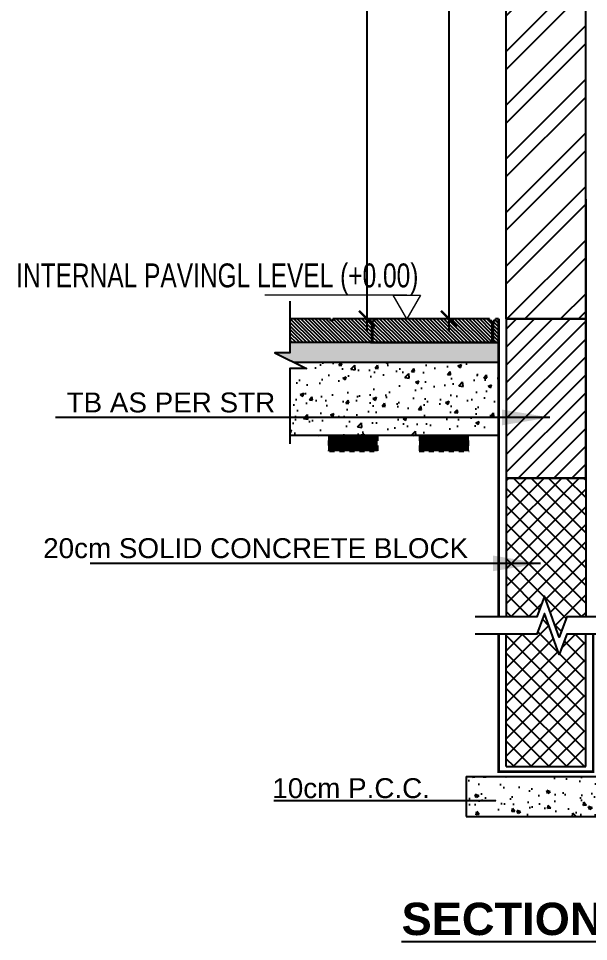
# Model space of a CAD drawing. Header units: centimetres. Extents: x -3744 to 3813, y -6963 to 3597.
# Drawn here: x -1472 to -1114, y -6958 to -6379 of the extents above; entities that cross this region are included whole.
import ezdxf

# ---------------------------------------------------------------- set-up
doc = ezdxf.new("R2010")
doc.units = ezdxf.units.CM
doc.header["$LTSCALE"] = 100
doc.header["$MEASUREMENT"] = 0
doc.layers.add('A-DIM-IN', color=6, linetype='Continuous', lineweight=5)
for name, color, linetype in [('A_DIM-AXIS', 6, 'Continuous'), ('ARROW', 8, 'Continuous'), ('CONC', 3, 'Continuous'), ('HATCH', 8, 'Continuous'), ('L-LANDSCAPE', 11, 'Continuous'), ('LVL', 2, 'Continuous'), ('Section', 7, 'Continuous'), ('TEXT', 3, 'Continuous'), ('WALL-01', 7, 'Continuous'), ('WALL-03', 2, 'Continuous')]:
    doc.layers.add(name, color=color, linetype=linetype)
doc.styles.add('22', font='romans.shx')
doc.styles.add('EN-SCL-DIM', font='swisscl.ttf')
doc.styles.add('SANSSERIFBOLD', font='SASB____.pfb', dxfattribs={"height": 0.7})
doc.styles.add('STYLE1', font='arial.ttf', dxfattribs={"height": 8})
doc.dimstyles.new('100', dxfattribs={"dimtxt": 15, "dimasz": 10, "dimexe": 8, "dimexo": 12, "dimgap": 6, "dimtad": 1, "dimdec": 0, "dimzin": 0, "dimdsep": 46, "dimtxsty": '22', "dimblk": 'ARCHTICK', "dimcen": 30, "dimdle": 8, "dimclrd": 1, "dimclre": 1, "dimclrt": 2, "dimadec": 0, "dimazin": 0, "dimtfac": 1, "dimtdec": 0, "dimtmove": 2, "dimatfit": 3, "dimldrblk": 'OBLIQUE', "dimfxl": 100, "dimtolj": 1, "dimtzin": 0, "dimarcsym": 0})
doc.dimstyles.new('D15-1-100', dxfattribs={"dimtxt": 3, "dimasz": 4, "dimexe": 0.1, "dimexo": 0.25, "dimgap": 3, "dimtad": 1, "dimdec": 0, "dimzin": 3, "dimdsep": 46, "dimlunit": 4, "dimtxsty": 'Standard', "dimblk2": 'OBLIQUE', "dimcen": 0, "dimclrd": 8, "dimclre": 8, "dimclrt": 256, "dimadec": 0, "dimazin": 0, "dimtfac": 1, "dimtdec": 0, "dimtix": 1, "dimtmove": 2, "dimatfit": 3, "dimfxl": 1, "dimtolj": 1, "dimtzin": 13, "dimlwd": -1, "dimlwe": -1, "dimarcsym": 0})

# ---------------------------------------------------------------- blocks, each defined once
blk = doc.blocks.new('_OBLIQUE')
at = {"color": 0, "linetype": 'ByBlock'}
blk.add_line((-0.5, -0.5), (0.5, 0.5), dxfattribs=at)
blk = doc.blocks.new('*X83')
at = {"color": 0}
for p, q in [((-5507.6, 1093.8), (-5500, 1093.8)), ((-5507.6, 1084.4), (-5500, 1084.4)), ((-5507.6, 1075), (-5500, 1075)), ((-5503.1, 1046.9), (-5503.1, 1071.9)), ((-5500, 1068.8), (-5475, 1068.8)), ((-5496.9, 1071.9), (-5496.9, 1094.5)), ((-5487.5, 1071.9), (-5487.5, 1094.5)), ((-5478.1, 1071.9), (-5478.1, 1094.5)), ((-5475, 1093.8), (-5450, 1093.8)), ((-5475, 1084.4), (-5450, 1084.4)), ((-5475, 1075), (-5450, 1075)), ((-5471.9, 1046.9), (-5471.9, 1071.9)), ((-5462.5, 1046.9), (-5462.5, 1071.9)), ((-5453.1, 1046.9), (-5453.1, 1071.9)), ((-5450, 1068.8), (-5425, 1068.8)), ((-5446.9, 1071.9), (-5446.9, 1094.5)), ((-5437.5, 1071.9), (-5437.5, 1094.5)), ((-5428.1, 1071.9), (-5428.1, 1094.5)), ((-5425, 1093.8), (-5400, 1093.8)), ((-5425, 1084.4), (-5400, 1084.4)), ((-5425, 1075), (-5400, 1075)), ((-5421.9, 1046.9), (-5421.9, 1071.9)), ((-5412.5, 1046.9), (-5412.5, 1071.9)), ((-5403.1, 1046.9), (-5403.1, 1071.9)), ((-5400, 1068.8), (-5375, 1068.8)), ((-5396.9, 1071.9), (-5396.9, 1094.5)), ((-5387.5, 1071.9), (-5387.5, 1094.5)), ((-5378.1, 1071.9), (-5378.1, 1094.5)), ((-5375, 1093.8), (-5350, 1093.8)), ((-5375, 1084.4), (-5350, 1084.4)), ((-5375, 1075), (-5350, 1075)), ((-5371.9, 1046.9), (-5371.9, 1071.9)), ((-5362.5, 1046.9), (-5362.5, 1071.9)), ((-5353.1, 1046.9), (-5353.1, 1071.9)), ((-5350, 1068.8), (-5325, 1068.8)), ((-5346.9, 1071.9), (-5346.9, 1094.5)), ((-5337.5, 1071.9), (-5337.5, 1094.5)), ((-5328.1, 1071.9), (-5328.1, 1094.5)), ((-5325, 1093.8), (-5300, 1093.8)), ((-5325, 1084.4), (-5300, 1084.4)), ((-5325, 1075), (-5300, 1075)), ((-5321.9, 1046.9), (-5321.9, 1071.9)), ((-5312.5, 1046.9), (-5312.5, 1071.9)), ((-5303.1, 1046.9), (-5303.1, 1071.9)), ((-5300, 1068.8), (-5275, 1068.8)), ((-5296.9, 1071.9), (-5296.9, 1094.5)), ((-5287.5, 1071.9), (-5287.5, 1094.5)), ((-5278.1, 1071.9), (-5278.1, 1094.5)), ((-5275, 1093.8), (-5254.4, 1093.8)), ((-5275, 1084.4), (-5254.4, 1084.4)), ((-5275, 1075), (-5254.4, 1075)), ((-5271.9, 1046.9), (-5271.9, 1071.9)), ((-5262.5, 1046.9), (-5262.5, 1071.9)), ((-5050.8, 1093.8), (-5050, 1093.8)), ((-5050.8, 1084.4), (-5050, 1084.4)), ((-5050.8, 1075), (-5050, 1075)), ((-5050, 1068.8), (-5025, 1068.8)), ((-5046.9, 1071.9), (-5046.9, 1094.5)), ((-5037.5, 1071.9), (-5037.5, 1094.5)), ((-5028.1, 1071.9), (-5028.1, 1094.5)), ((-5025, 1093.8), (-5000, 1093.8)), ((-5025, 1084.4), (-5000, 1084.4)), ((-5025, 1075), (-5000, 1075)), ((-5021.9, 1046.9), (-5021.9, 1071.9)), ((-5012.5, 1046.9), (-5012.5, 1071.9)), ((-5003.1, 1046.9), (-5003.1, 1071.9)), ((-5000, 1068.8), (-4975, 1068.8)), ((-4996.9, 1071.9), (-4996.9, 1094.5)), ((-4987.5, 1071.9), (-4987.5, 1094.5)), ((-4978.1, 1071.9), (-4978.1, 1094.5)), ((-4975, 1093.8), (-4950, 1093.8)), ((-4975, 1084.4), (-4950, 1084.4)), ((-4975, 1075), (-4950, 1075)), ((-4971.9, 1046.9), (-4971.9, 1071.9)), ((-4962.5, 1046.9), (-4962.5, 1071.9)), ((-4953.1, 1046.9), (-4953.1, 1071.9)), ((-4950, 1068.8), (-4925, 1068.8)), ((-4946.9, 1071.9), (-4946.9, 1094.5)), ((-4937.5, 1071.9), (-4937.5, 1094.5)), ((-4928.1, 1071.9), (-4928.1, 1094.5)), ((-4925, 1093.8), (-4900, 1093.8)), ((-4925, 1084.4), (-4900, 1084.4)), ((-4925, 1075), (-4900, 1075)), ((-4921.9, 1046.9), (-4921.9, 1071.9)), ((-4912.5, 1046.9), (-4912.5, 1071.9)), ((-4903.1, 1046.9), (-4903.1, 1071.9)), ((-4900, 1068.8), (-4875, 1068.8)), ((-4896.9, 1071.9), (-4896.9, 1094.5)), ((-4887.5, 1071.9), (-4887.5, 1094.5)), ((-4878.1, 1071.9), (-4878.1, 1094.5)), ((-4875, 1093.8), (-4850, 1093.8)), ((-4875, 1084.4), (-4850, 1084.4)), ((-4875, 1075), (-4850, 1075)), ((-4871.9, 1046.9), (-4871.9, 1071.9)), ((-4862.5, 1046.9), (-4862.5, 1071.9)), ((-4853.1, 1046.9), (-4853.1, 1071.9)), ((-4850, 1068.8), (-4825, 1068.8)), ((-4846.9, 1071.9), (-4846.9, 1094.5)), ((-4837.5, 1071.9), (-4837.5, 1094.5)), ((-4828.1, 1071.9), (-4828.1, 1094.5)), ((-4825, 1093.8), (-4800, 1093.8)), ((-4825, 1084.4), (-4800, 1084.4)), ((-4825, 1075), (-4800, 1075)), ((-4821.9, 1046.9), (-4821.9, 1071.9)), ((-4812.5, 1046.9), (-4812.5, 1071.9)), ((-4803.1, 1046.9), (-4803.1, 1071.9)), ((-4800, 1068.8), (-4797.5, 1068.8)), ((-5507.6, 1043.8), (-5500, 1043.8)), ((-5507.6, 1034.4), (-5500, 1034.4)), ((-5507.6, 1025), (-5500, 1025)), ((-5503.1, 1018.4), (-5503.1, 1021.9)), ((-5500, 1059.4), (-5475, 1059.4)), ((-5500, 1050), (-5475, 1050)), ((-5496.9, 1021.9), (-5496.9, 1046.9)), ((-5487.5, 1021.9), (-5487.5, 1046.9)), ((-5478.1, 1021.9), (-5478.1, 1046.9)), ((-5475, 1043.8), (-5450, 1043.8)), ((-5475, 1034.4), (-5450, 1034.4)), ((-5475, 1025), (-5450, 1025)), ((-5471.9, 1018.4), (-5471.9, 1021.9)), ((-5462.5, 1018.4), (-5462.5, 1021.9)), ((-5453.1, 1018.4), (-5453.1, 1021.9)), ((-5450, 1059.4), (-5425, 1059.4)), ((-5450, 1050), (-5425, 1050)), ((-5446.9, 1021.9), (-5446.9, 1046.9)), ((-5437.5, 1021.9), (-5437.5, 1046.9)), ((-5428.1, 1021.9), (-5428.1, 1046.9)), ((-5425, 1043.8), (-5400, 1043.8)), ((-5425, 1034.4), (-5400, 1034.4)), ((-5425, 1025), (-5400, 1025)), ((-5421.9, 1018.4), (-5421.9, 1021.9)), ((-5412.5, 1018.4), (-5412.5, 1021.9)), ((-5403.1, 1018.4), (-5403.1, 1021.9)), ((-5400, 1059.4), (-5375, 1059.4)), ((-5400, 1050), (-5375, 1050)), ((-5396.9, 1021.9), (-5396.9, 1046.9)), ((-5387.5, 1021.9), (-5387.5, 1046.9)), ((-5378.1, 1021.9), (-5378.1, 1046.9)), ((-5375, 1043.8), (-5350, 1043.8)), ((-5375, 1034.4), (-5350, 1034.4)), ((-5375, 1025), (-5350, 1025)), ((-5371.9, 1018.4), (-5371.9, 1021.9)), ((-5362.5, 1018.4), (-5362.5, 1021.9)), ((-5353.1, 1018.4), (-5353.1, 1021.9)), ((-5350, 1059.4), (-5325, 1059.4)), ((-5350, 1050), (-5325, 1050)), ((-5346.9, 1021.9), (-5346.9, 1046.9)), ((-5337.5, 1021.9), (-5337.5, 1046.9)), ((-5328.1, 1021.9), (-5328.1, 1046.9)), ((-5325, 1043.8), (-5300, 1043.8)), ((-5325, 1034.4), (-5300, 1034.4)), ((-5325, 1025), (-5300, 1025)), ((-5321.9, 1018.4), (-5321.9, 1021.9)), ((-5312.5, 1018.4), (-5312.5, 1021.9)), ((-5303.1, 1018.4), (-5303.1, 1021.9)), ((-5300, 1059.4), (-5275, 1059.4)), ((-5300, 1050), (-5275, 1050)), ((-5296.9, 1021.9), (-5296.9, 1046.9)), ((-5287.5, 1021.9), (-5287.5, 1046.9)), ((-5278.1, 1021.9), (-5278.1, 1046.9)), ((-5275, 1043.8), (-5254.4, 1043.8)), ((-5275, 1034.4), (-5254.4, 1034.4)), ((-5275, 1025), (-5254.4, 1025)), ((-5271.9, 1018.4), (-5271.9, 1021.9)), ((-5262.5, 1018.4), (-5262.5, 1021.9)), ((-5050.8, 1043.8), (-5050, 1043.8)), ((-5050.8, 1034.4), (-5050, 1034.4)), ((-5050.8, 1025), (-5050, 1025)), ((-5050, 1059.4), (-5025, 1059.4)), ((-5050, 1050), (-5025, 1050)), ((-5046.9, 1021.9), (-5046.9, 1046.9)), ((-5037.5, 1021.9), (-5037.5, 1046.9)), ((-5028.1, 1021.9), (-5028.1, 1046.9)), ((-5025, 1043.8), (-5000, 1043.8)), ((-5025, 1034.4), (-5000, 1034.4)), ((-5025, 1025), (-5000, 1025)), ((-5021.9, 1018.4), (-5021.9, 1021.9)), ((-5012.5, 1018.4), (-5012.5, 1021.9)), ((-5003.1, 1018.4), (-5003.1, 1021.9)), ((-5000, 1059.4), (-4975, 1059.4)), ((-5000, 1050), (-4975, 1050)), ((-4996.9, 1021.9), (-4996.9, 1046.9)), ((-4987.5, 1021.9), (-4987.5, 1046.9)), ((-4978.1, 1021.9), (-4978.1, 1046.9)), ((-4975, 1043.8), (-4950, 1043.8)), ((-4975, 1034.4), (-4950, 1034.4)), ((-4975, 1025), (-4950, 1025)), ((-4971.9, 1018.4), (-4971.9, 1021.9)), ((-4962.5, 1018.4), (-4962.5, 1021.9)), ((-4953.1, 1018.4), (-4953.1, 1021.9)), ((-4950, 1059.4), (-4925, 1059.4)), ((-4950, 1050), (-4925, 1050)), ((-4946.9, 1021.9), (-4946.9, 1046.9)), ((-4937.5, 1021.9), (-4937.5, 1046.9)), ((-4928.1, 1021.9), (-4928.1, 1046.9)), ((-4925, 1043.8), (-4900, 1043.8)), ((-4925, 1034.4), (-4900, 1034.4)), ((-4925, 1025), (-4900, 1025)), ((-4921.9, 1018.4), (-4921.9, 1021.9)), ((-4912.5, 1018.4), (-4912.5, 1021.9)), ((-4903.1, 1018.4), (-4903.1, 1021.9)), ((-4900, 1059.4), (-4875, 1059.4)), ((-4900, 1050), (-4875, 1050)), ((-4896.9, 1021.9), (-4896.9, 1046.9)), ((-4887.5, 1021.9), (-4887.5, 1046.9)), ((-4878.1, 1021.9), (-4878.1, 1046.9)), ((-4875, 1043.8), (-4850, 1043.8)), ((-4875, 1034.4), (-4850, 1034.4)), ((-4875, 1025), (-4850, 1025)), ((-4871.9, 1018.4), (-4871.9, 1021.9)), ((-4862.5, 1018.4), (-4862.5, 1021.9)), ((-4853.1, 1018.4), (-4853.1, 1021.9)), ((-4850, 1059.4), (-4825, 1059.4)), ((-4850, 1050), (-4825, 1050)), ((-4846.9, 1021.9), (-4846.9, 1046.9)), ((-4837.5, 1021.9), (-4837.5, 1046.9)), ((-4828.1, 1021.9), (-4828.1, 1046.9)), ((-4825, 1043.8), (-4800, 1043.8)), ((-4825, 1034.4), (-4800, 1034.4)), ((-4825, 1025), (-4800, 1025)), ((-4821.9, 1018.4), (-4821.9, 1021.9)), ((-4812.5, 1018.4), (-4812.5, 1021.9)), ((-4803.1, 1018.4), (-4803.1, 1021.9)), ((-4800, 1059.4), (-4797.5, 1059.4)), ((-4800, 1050), (-4797.5, 1050)), ((-5500, 1018.8), (-5475, 1018.8)), ((-5450, 1018.8), (-5425, 1018.8)), ((-5400, 1018.8), (-5375, 1018.8)), ((-5350, 1018.8), (-5325, 1018.8)), ((-5300, 1018.8), (-5275, 1018.8)), ((-5050, 1018.8), (-5025, 1018.8)), ((-5000, 1018.8), (-4975, 1018.8)), ((-4950, 1018.8), (-4925, 1018.8)), ((-4900, 1018.8), (-4875, 1018.8)), ((-4850, 1018.8), (-4825, 1018.8)), ((-4800, 1018.8), (-4797.5, 1018.8))]:
    blk.add_line(p, q, dxfattribs=at)
blk = doc.blocks.new('_ARCHTICK')
at = {"color": 0, "linetype": 'ByBlock', "const_width": 0.15}
blk.add_lwpolyline([(-0.5, -0.5), (0.5, 0.5)], dxfattribs=at)
blk = doc.blocks.new('*D147')
at = {"layer": 'Defpoints', "color": 0, "transparency": 16777216}
for p in [(-1174.94, -5967.03, -0.02), (-1202.14, -6567.25), (-1174.94, -6567.25, -0.02)]:
    blk.add_point(p, dxfattribs=at)
at = {"layer": 'WALL-03', "color": 4, "lineweight": -2, "transparency": 16777216}
for p, q in [((-1202.14, -5959.03), (-1202.14, -6575.25)), ((-1186.94, -5967.03), (-1210.14, -5967.03)), ((-1186.94, -6567.25), (-1210.14, -6567.25))]:
    blk.add_line(p, q, dxfattribs=at)
at = {"layer": 'WALL-03', "color": 4, "lineweight": -2, "transparency": 16777216, "xscale": 10, "yscale": 10, "zscale": 10}
for p, rotation in [((-1202.14, -5967.03), 90), ((-1202.14, -6567.25), 270)]:
    blk.add_blockref('_ARCHTICK', p, dxfattribs=dict(at, rotation=rotation))
at = {"layer": 'WALL-03', "color": 3, "transparency": 16777216, "insert": (-1215.64, -6267.14), "char_height": 25, "attachment_point": 5, "rotation": 90, "style": '22'}
blk.add_mtext('\\A1;240', dxfattribs=at)
blk = doc.blocks.new('*D149')
at = {"layer": 'Defpoints', "color": 0, "transparency": 16777216}
for p in [(-1166.24, -5867.03), (-1253.59, -6567.29), (-1200.33, -6567.29, 0.05)]:
    blk.add_point(p, dxfattribs=at)
at = {"layer": 'WALL-03', "color": 4, "lineweight": -2, "transparency": 16777216}
for p, q in [((-1253.59, -5859.03), (-1253.59, -6575.29)), ((-1178.24, -5867.03), (-1261.59, -5867.03)), ((-1212.33, -6567.29), (-1261.59, -6567.29))]:
    blk.add_line(p, q, dxfattribs=at)
at = {"layer": 'WALL-03', "color": 4, "lineweight": -2, "transparency": 16777216, "xscale": 10, "yscale": 10, "zscale": 10}
for p, rotation in [((-1253.59, -5867.03), 90), ((-1253.59, -6567.29), 270)]:
    blk.add_blockref('_ARCHTICK', p, dxfattribs=dict(at, rotation=rotation))
at = {"layer": 'WALL-03', "color": 3, "transparency": 16777216, "insert": (-1267.09, -6217.16), "char_height": 25, "attachment_point": 5, "rotation": 90, "style": '22'}
blk.add_mtext('\\A1;280', dxfattribs=at)
blk = doc.blocks.new('FDGG')
at = {"layer": 'A-DIM-IN', "color": 4, "ltscale": 1000}
blk.add_line((434234.7, -5693.8), (434829, -5693.8), dxfattribs=at)
blk.add_lwpolyline([(434234.7, -5792.5), (434291.7, -5693.8), (434177.7, -5693.8), (434234.7, -5792.5)], dxfattribs=at)
at = {"layer": 'A-DIM-IN', "ltscale": 1000, "style": 'EN-SCL-DIM'}
blk.add_attdef('TOPOFFENCE', (434212.9, -5661.1), '', height=100, dxfattribs=at)

msp = doc.modelspace()

# ---------------------------------------------------------------- hatches: boundary and pattern name
at = {"layer": 'A_DIM-AXIS'}
h = msp.add_hatch(dxfattribs=at)
h.set_pattern_fill('ANSI31', color=253, scale=0.5, angle=90, style=0)
h.set_pattern_definition([(135, (-184631.6526, -616586.9267), (-1.122532015, -1.122532015), [])])
h.paths.add_polyline_path([(-1133.86, -6572.19, 1), (-1134.52, -6572.19, 1)], flags=16)
h.paths.add_polyline_path([(-1250.02, -6568.54), (-1248.53, -6568.54), (-1248.53, -6567.29), (-1200.85, -6567.29), (-1200.85, -6568.54), (-1199.35, -6568.54), (-1199.35, -6567.29), (-1176.63, -6567.29), (-1176.63, -6568.54), (-1175.13, -6568.54), (-1175.13, -6582.27), (-1250.02, -6582.27)])
h.paths.add_polyline_path([(-1301.92, -6567.29), (-1276.48, -6567.29), (-1276.48, -6568.54), (-1274.99, -6568.54), (-1274.99, -6567.29), (-1252.27, -6567.29), (-1252.27, -6568.54), (-1250.77, -6568.54), (-1250.77, -6582.27), (-1301.92, -6582.27)])
h.paths.add_polyline_path([(-1170.93, -6567.29), (-1170.93, -6582.27), (-1174.39, -6582.27), (-1174.39, -6568.54), (-1172.89, -6568.54), (-1172.89, -6567.29)])
at = {"layer": 'HATCH'}
h = msp.add_hatch(dxfattribs=at)
h.set_pattern_fill('ANSI32', color=256, scale=2.5)
h.set_pattern_definition([(45, (-53170.211, -10549.884), (-16.83798, 16.83798), []), (45, (-53158.986, -10549.884), (-16.83798, 16.83798), [])])
h.paths.add_polyline_path([(-1116.24, -6567.25), (-1166.24, -6567.25), (-1166.24, -5967.03), (-1116.24, -5967.03)])
h = msp.add_hatch(dxfattribs=at)
h.set_pattern_fill('ANSI31', color=8, scale=2.5)
h.set_pattern_definition([(45, (-9208.566, -5512.457), (-5.61266, 5.61266), [])])
h.paths.add_polyline_path([(-1166.24, -6667.25), (-1116.24, -6667.25), (-1116.24, -6567.25), (-1166.24, -6567.25)])
h = msp.add_hatch(dxfattribs=at)
h.set_pattern_fill('AR-SAND', color=256, scale=0.05)
h.set_pattern_definition([(37.5, (-184769.3531, -617059.038), (-0.080001565, 2.4470661866), [0, -1.9304, 0, -2.159, 0, -2.06375]), (7.5, (-184769.353, -617059.038), (2.247616416, 3.584125503), [0, -1.0414, 0, -1.7399, 0, -0.66675]), (327.5, (-184770.9152, -617059.038), (3.954961851, 0.0071859234), [0, -0.635, 0, -2.286, 0, -2.9845]), (317.5, (-184770.9152, -617059.038), (3.817782262, 1.114646616), [0, -0.3175, 0, -1.4986, 0, -1.7145])])
h.paths.add_polyline_path([(-1170.93, -6582.27), (-1170.93, -6594.75), (-1299.15, -6594.75), (-1311.35, -6588.73), (-1301.92, -6588.73), (-1301.92, -6582.27)])
at = {"layer": 'HATCH', "linetype": 'Continuous'}
h = msp.add_hatch(dxfattribs=at)
h.set_pattern_fill('AR-CONC', color=8, scale=0.125)
h.set_pattern_definition([(50, (-861.341, -6632.192), (22.7731, -1.9924), [2.3813, -26.1938]), (355, (-861.34, -6632.192), (-4.4054, 23.8821), [1.905, -20.9551]), (100.4514, (-859.443, -6632.358), (18.3677, 21.8897), [2.0238, -22.2613]), (46.184, (-861.34, -6625.842), (33.8849, -5.2553), [3.5719, -39.2906]), (96.6356, (-858.517, -6626.28), (29.6755, 30.9283), [3.0356, -33.392]), (351.184, (-861.34, -6625.842), (29.6755, 30.9283), [2.8575, -31.4325]), (21, (-858.166, -6627.43), (18.9518, -12.78315), [2.3813, -26.1938]), (326, (-858.166, -6627.43), (7.7253, 23.0235), [1.905, -20.955]), (71.4514, (-856.587, -6628.495), (26.677, 10.2403), [2.0238, -22.2612]), (37.5, (-861.341, -6632.192), (0.38608, 10.56938), [0, -20.701, 0, -21.2725, 0, -21.03438]), (7.5, (-861.341, -6632.192), (8.35246, 12.52257), [0, -12.1285, 0, -20.22475, 0, -8.01688]), (327.5, (-868.421, -6632.192), (16.94882, -0.7161), [0, -7.9375, 0, -24.765, 0, -32.86125]), (317.5, (-871.596, -6632.192), (18.51615, 3.1783), [0, -10.31875, 0, -16.4465, 0, -23.33625])])
h.paths.add_polyline_path([(-1301.89, -6598.55), (-1291.44, -6598.55), (-1299.15, -6594.75), (-1170.93, -6594.75), (-1170.93, -6640.55), (-1301.89, -6640.55)])
at = {"layer": 'HATCH'}
h = msp.add_hatch(dxfattribs=at)
h.set_pattern_fill('ANSI37', color=8, scale=62.5, style=0)
h.set_pattern_definition([(45, (-56317.382, -23934.702), (-5.5242717, 5.5242717), []), (135, (-56317.382, -23934.702), (-5.5242717, -5.5242717), [])])
h.paths.add_polyline_path([(-1166.24, -6667.25), (-1116.24, -6667.25), (-1116.24, -6754.4), (-1128.12, -6754.4), (-1132.8, -6767.28), (-1142.18, -6741.53), (-1146.87, -6754.4), (-1166.24, -6754.4)])
h = msp.add_hatch(dxfattribs=at)
h.set_pattern_fill('ANSI37', color=8, scale=62.5, style=0)
h.set_pattern_definition([(135, (17919.348, -6715.697), (5.5242717, 5.5242717), []), (45, (17919.348, -6715.697), (5.5242717, -5.5242717), [])])
h.paths.add_polyline_path([(-1116.87, -6848.5), (-1166.24, -6848.5), (-1166.24, -6765.29), (-1146.87, -6765.29), (-1142.18, -6752.41), (-1132.8, -6778.16), (-1128.12, -6765.29), (-1116.62, -6765.29)])
at = {"layer": 'HATCH', "linetype": 'Continuous'}
h = msp.add_hatch(dxfattribs=at)
h.set_pattern_fill('AR-CONC', color=256, scale=3.125, style=0)
h.set_pattern_definition([(130, (-29499.905, 287.857), (-22.414381, -1.961004), [2.34375, -25.78125]), (185, (-29499.905, 287.857), (4.33598, 23.506004), [1.875, -20.625]), (79.5486, (-29501.773, 287.694), (-18.078418, 21.544986), [1.991881, -21.910691]), (133.8158, (-29499.905, 294.107), (-33.351283, -5.17247), [3.515625, -38.671875]), (83.3644, (-29502.684, 293.676), (-29.20821, 30.441183), [2.98782, -32.86603]), (188.8158, (-29499.905, 294.107), (-29.208186, 30.441206), [2.8125, -30.9375]), (159, (-29503.03, 292.545), (-18.653345, -12.58184), [2.34375, -25.78125]), (214, (-29503.03, 292.545), (-7.603604, 22.660939), [1.875, -20.625]), (108.5486, (-29504.584, 291.496), (-26.256957, 10.079078), [1.991881, -21.910691]), (142.5, (-29499.905, 287.857), (-0.3799955, 10.402933), [0, -20.375, 0, -20.9375, 0, -20.703125]), (172.5, (-29499.905, 287.857), (-8.220923, 12.325366), [0, -11.9375, 0, -19.90625, 0, -7.890625]), (212.5, (-29492.936, 287.857), (-16.6819511, -0.7048397), [0, -7.8125, 0, -24.375, 0, -32.34375]), (222.5, (-29489.811, 287.857), (-18.224568, 3.128281), [0, -10.15625, 0, -16.1875, 0, -22.96875])])
h.paths.add_polyline_path([(-1191.24, -6879.75), (-1191.24, -6854.75), (-1091.24, -6854.75), (-1091.24, -6879.75)])

# ---------------------------------------------------------------- linework, layer by layer
at = {"const_width": 1.56, "elevation": -0.02}
for points in [[(-1170.93, -6567.29), (-1170.93, -6754.4)], [(-1111.55, -6765.29), (-1111.55, -6851.63), (-1170.93, -6851.63), (-1170.93, -6765.29)]]:
    msp.add_lwpolyline(points, dxfattribs=at)
at = {"layer": 'CONC'}
for p, q in [((-1191.24, -6854.75, -0.02), (-1091.24, -6854.75, -0.02)), ((-1191.24, -6854.75, -0.02), (-1191.24, -6879.75, -0.02)), ((-1191.24, -6879.75, -0.02), (-1091.24, -6879.75, -0.02))]:
    msp.add_line(p, q, dxfattribs=at)
at = {"layer": 'HATCH', "color": 8, "linetype": 'Continuous'}
msp.add_line((-1251.27, -6582.27, 0.05), (-1170.93, -6582.27, 0.05), dxfattribs=at)
at = {"layer": 'L-LANDSCAPE', "elevation": 0.05}
msp.add_lwpolyline([(-1301.92, -6556.2), (-1301.92, -6588.73), (-1311.35, -6588.73), (-1291.44, -6598.55), (-1301.89, -6598.55), (-1301.89, -6645.7)], dxfattribs=at)
at = {"layer": 'Section', "elevation": -0.02}
for points in [[(-1097.22, -6754.4), (-1128.12, -6754.4), (-1132.8, -6767.28), (-1142.18, -6741.53), (-1146.87, -6754.4), (-1185.61, -6754.4)], [(-1097.22, -6765.29), (-1128.12, -6765.29), (-1132.8, -6778.16), (-1142.18, -6752.41), (-1146.87, -6765.29), (-1185.61, -6765.29)]]:
    msp.add_lwpolyline(points, dxfattribs=at)
at = {"layer": 'TEXT', "linetype": 'Continuous'}
for p, q in [((-1116.24, -6567.25, -0.02), (-1166.24, -6567.25, -0.02)), ((-1166.24, -6567.25, -0.02), (-1116.24, -6567.25, -0.02)), ((-1166.24, -6567.25, -0.02), (-1116.24, -6567.25, -0.02)), ((-1116.24, -6567.25, -0.02), (-1166.24, -6567.25, -0.02)), ((-1166.24, -6567.25, -0.02), (-1116.24, -6567.25, -0.02)), ((-1166.24, -6567.25, -0.02), (-1116.24, -6567.25, -0.02))]:
    msp.add_line(p, q, dxfattribs=at)
at = {"layer": 'WALL-01'}
for p, q in [((-1276.48, -6567.29, 0.05), (-1301.92, -6567.29, 0.05)), ((-1276.48, -6568.54, 0.05), (-1276.48, -6567.29, 0.05)), ((-1274.99, -6568.54, 0.05), (-1276.48, -6568.54, 0.05)), ((-1252.27, -6567.29, 0.05), (-1274.99, -6567.29, 0.05)), ((-1274.99, -6568.54, 0.05), (-1274.99, -6567.29, 0.05)), ((-1252.27, -6568.54, 0.05), (-1252.27, -6567.29, 0.05)), ((-1250.77, -6568.54, 0.05), (-1252.27, -6568.54, 0.05)), ((-1250.77, -6568.54, 0.05), (-1250.77, -6582.27, 0.05)), ((-1250.02, -6568.54, 0.05), (-1250.02, -6582.27, 0.05)), ((-1248.53, -6568.54, 0.05), (-1250.02, -6568.54, 0.05)), ((-1200.85, -6567.29, 0.05), (-1248.53, -6567.29, 0.05)), ((-1248.53, -6568.54, 0.05), (-1248.53, -6567.29, 0.05)), ((-1200.85, -6568.54, 0.05), (-1200.85, -6567.29, 0.05)), ((-1199.35, -6568.54, 0.05), (-1200.85, -6568.54, 0.05)), ((-1176.63, -6567.29, 0.05), (-1199.35, -6567.29, 0.05)), ((-1199.35, -6568.54, 0.05), (-1199.35, -6567.29, 0.05)), ((-1176.63, -6568.54, 0.05), (-1176.63, -6567.29, 0.05)), ((-1175.13, -6568.54, 0.05), (-1176.63, -6568.54, 0.05)), ((-1175.13, -6568.54, 0.05), (-1175.13, -6582.27, 0.05)), ((-1174.39, -6568.54, 0.05), (-1174.39, -6582.27, 0.05)), ((-1172.89, -6568.54, 0.05), (-1174.39, -6568.54, 0.05)), ((-1170.93, -6567.29, 0.05), (-1172.89, -6567.29, 0.05)), ((-1172.89, -6568.54, 0.05), (-1172.89, -6567.29, 0.05)), ((-1250.77, -6582.27, 0.05), (-1301.92, -6582.27, 0.05)), ((-1175.13, -6582.27, 0.05), (-1251.27, -6582.27, 0.05)), ((-1170.93, -6582.27, 0.05), (-1174.39, -6582.27, 0.05)), ((-1170.93, -6594.75, 0.05), (-1299.15, -6594.75, 0.05)), ((-1170.93, -6640.55, 0.07), (-1301.89, -6640.55, 0.07))]:
    msp.add_line(p, q, dxfattribs=at)
at = {"layer": 'WALL-03'}
for p, q in [((-1166.24, -6567.25, -0.02), (-1166.24, -5867.03)), ((-1116.24, -6567.25, -0.02), (-1116.24, -5967.03, -0.02)), ((-1116.24, -6492.25, -0.02), (-1116.24, -6567.25, -0.02))]:
    msp.add_line(p, q, dxfattribs=at)
at = {"layer": 'WALL-03', "color": 6}
for p, q in [((-1166.24, -6567.25, -0.02), (-1166.24, -6754.4, -0.02)), ((-1116.24, -6567.25, -0.02), (-1116.24, -6754.4, -0.02)), ((-1166.24, -6848.5, -0.02), (-1116.24, -6848.5, -0.02))]:
    msp.add_line(p, q, dxfattribs=at)
at = {"layer": 'WALL-03', "linetype": 'Continuous'}
for p, q in [((-1116.24, -6567.25, -0.02), (-1166.24, -6567.25, -0.02)), ((-1166.24, -6567.25, -0.02), (-1116.24, -6567.25, -0.02)), ((-1166.24, -6567.25, -0.02), (-1116.24, -6567.25, -0.02)), ((-1116.24, -6567.25, -0.02), (-1166.24, -6567.25, -0.02)), ((-1166.24, -6567.25, -0.02), (-1116.24, -6567.25, -0.02)), ((-1166.24, -6567.25, -0.02), (-1116.24, -6567.25, -0.02))]:
    msp.add_line(p, q, dxfattribs=at)
at = {"layer": 'WALL-03', "color": 3}
msp.add_line((-1116.24, -6667.25, -0.02), (-1166.24, -6667.25, -0.02), dxfattribs=at)
at = {"layer": 'WALL-03', "color": 6, "elevation": -0.02}
msp.add_lwpolyline([(-1166.24, -6667.25), (-1116.24, -6667.25), (-1116.24, -6567.25), (-1166.24, -6567.25)], close=True, dxfattribs=at)
for points in [[(-1166.24, -6848.5), (-1166.24, -6765.29)], [(-1116.24, -6848.5), (-1116.24, -6765.29)]]:
    msp.add_lwpolyline(points, dxfattribs=at)

# ---------------------------------------------------------------- block references
at = {"layer": 'HATCH', "color": 8, "linetype": 'Continuous', "xscale": 0.1248150887604993, "yscale": 0.1248150887604993, "zscale": 0.1248150887604993}
msp.add_blockref('*X83', (-590.55, -6777.54, 0.07), dxfattribs=at)
at = {"layer": 'LVL', "color": 0}
ref = msp.add_blockref('FDGG', (63906.64, -5698.38, -0.01), dxfattribs=dict(at, xscale=-0.1500000012514647, yscale=0.1500000012514647, zscale=0.1500000012514647))
ref.add_attrib('TOPOFFENCE', 'INTERNAL PAVINGL LEVEL (+0.00)', (-1473.77, -6547.54, -0.01), dxfattribs={"layer": 'A-DIM-IN', "color": 6, "ltscale": 1000, "height": 15, "style": 'EN-SCL-DIM'})

# ---------------------------------------------------------------- texts
at = {"layer": 'TEXT'}
for s, height, style, p in [('TB AS PER STR', 12.5, 'STYLE1', (-1442.14, -6626.07, -0.02)), ('20cm SOLID CONCRETE BLOCK', 12.5, 'STYLE1', (-1456.86, -6717.56, -0.02)), ('10cm P.C.C.', 12.5, 'STYLE1', (-1312.97, -6868.25, -0.02)), ('%%USECTION  X-X', 20.3125, 'SANSSERIFBOLD', (-1231.83, -6954.25, 0.02))]:
    msp.add_text(s, height=height, dxfattribs=dict(at, style=style)).set_placement(p)

# ---------------------------------------------------------------- dimensions: what is measured, and where the dimension line sits
at = {"layer": 'WALL-03'}
for base, p1, p2, text, picture, middle in [((-1253.59, -6567.29), (-1166.24, -5867.03), (-1200.33, -6567.29, 0.05), '280', '*D149', (-1267.09, -6217.16)), ((-1202.14, -6567.25), (-1174.94, -5967.03, -0.02), (-1174.94, -6567.25, -0.02), '240', '*D147', (-1215.64, -6267.14))]:
    dim = msp.add_linear_dim(base=base, p1=p1, p2=p2, angle=90, text=text, dimstyle='100', override={"dimtxt": 25, "dimgap": 1, "dimclrd": 4, "dimclre": 4, "dimclrt": 3, "dimfxl": 0.075}, dxfattribs=at)
    dim.commit()
    dim.dimension.update_dxf_attribs({"geometry": picture, "text_midpoint": middle})

# ---------------------------------------------------------------- leaders
at = {"layer": 'ARROW', "color": 8}
for points, override in [([(-1138.71, -6629.23, -0.02), (-1272.38, -6629.23, -0.02), (-1449.04, -6629.24, -0.02)], {"dimasz": 30}), ([(-1144.53, -6720.87, -0.02), (-1184.16, -6720.87, -0.02), (-1427.3, -6720.88, -0.02)], {"dimasz": 30}), ([(-1172.61, -6870.02, -0.02), (-1226.71, -6870.02, -0.02), (-1312.09, -6870.02, -0.02)], {"dimasz": 1, "dimldrblk": 'ARCHTICK'})]:
    msp.add_leader(points, dimstyle='D15-1-100', override=override, dxfattribs=at)

doc.saveas('drawing.dxf')
